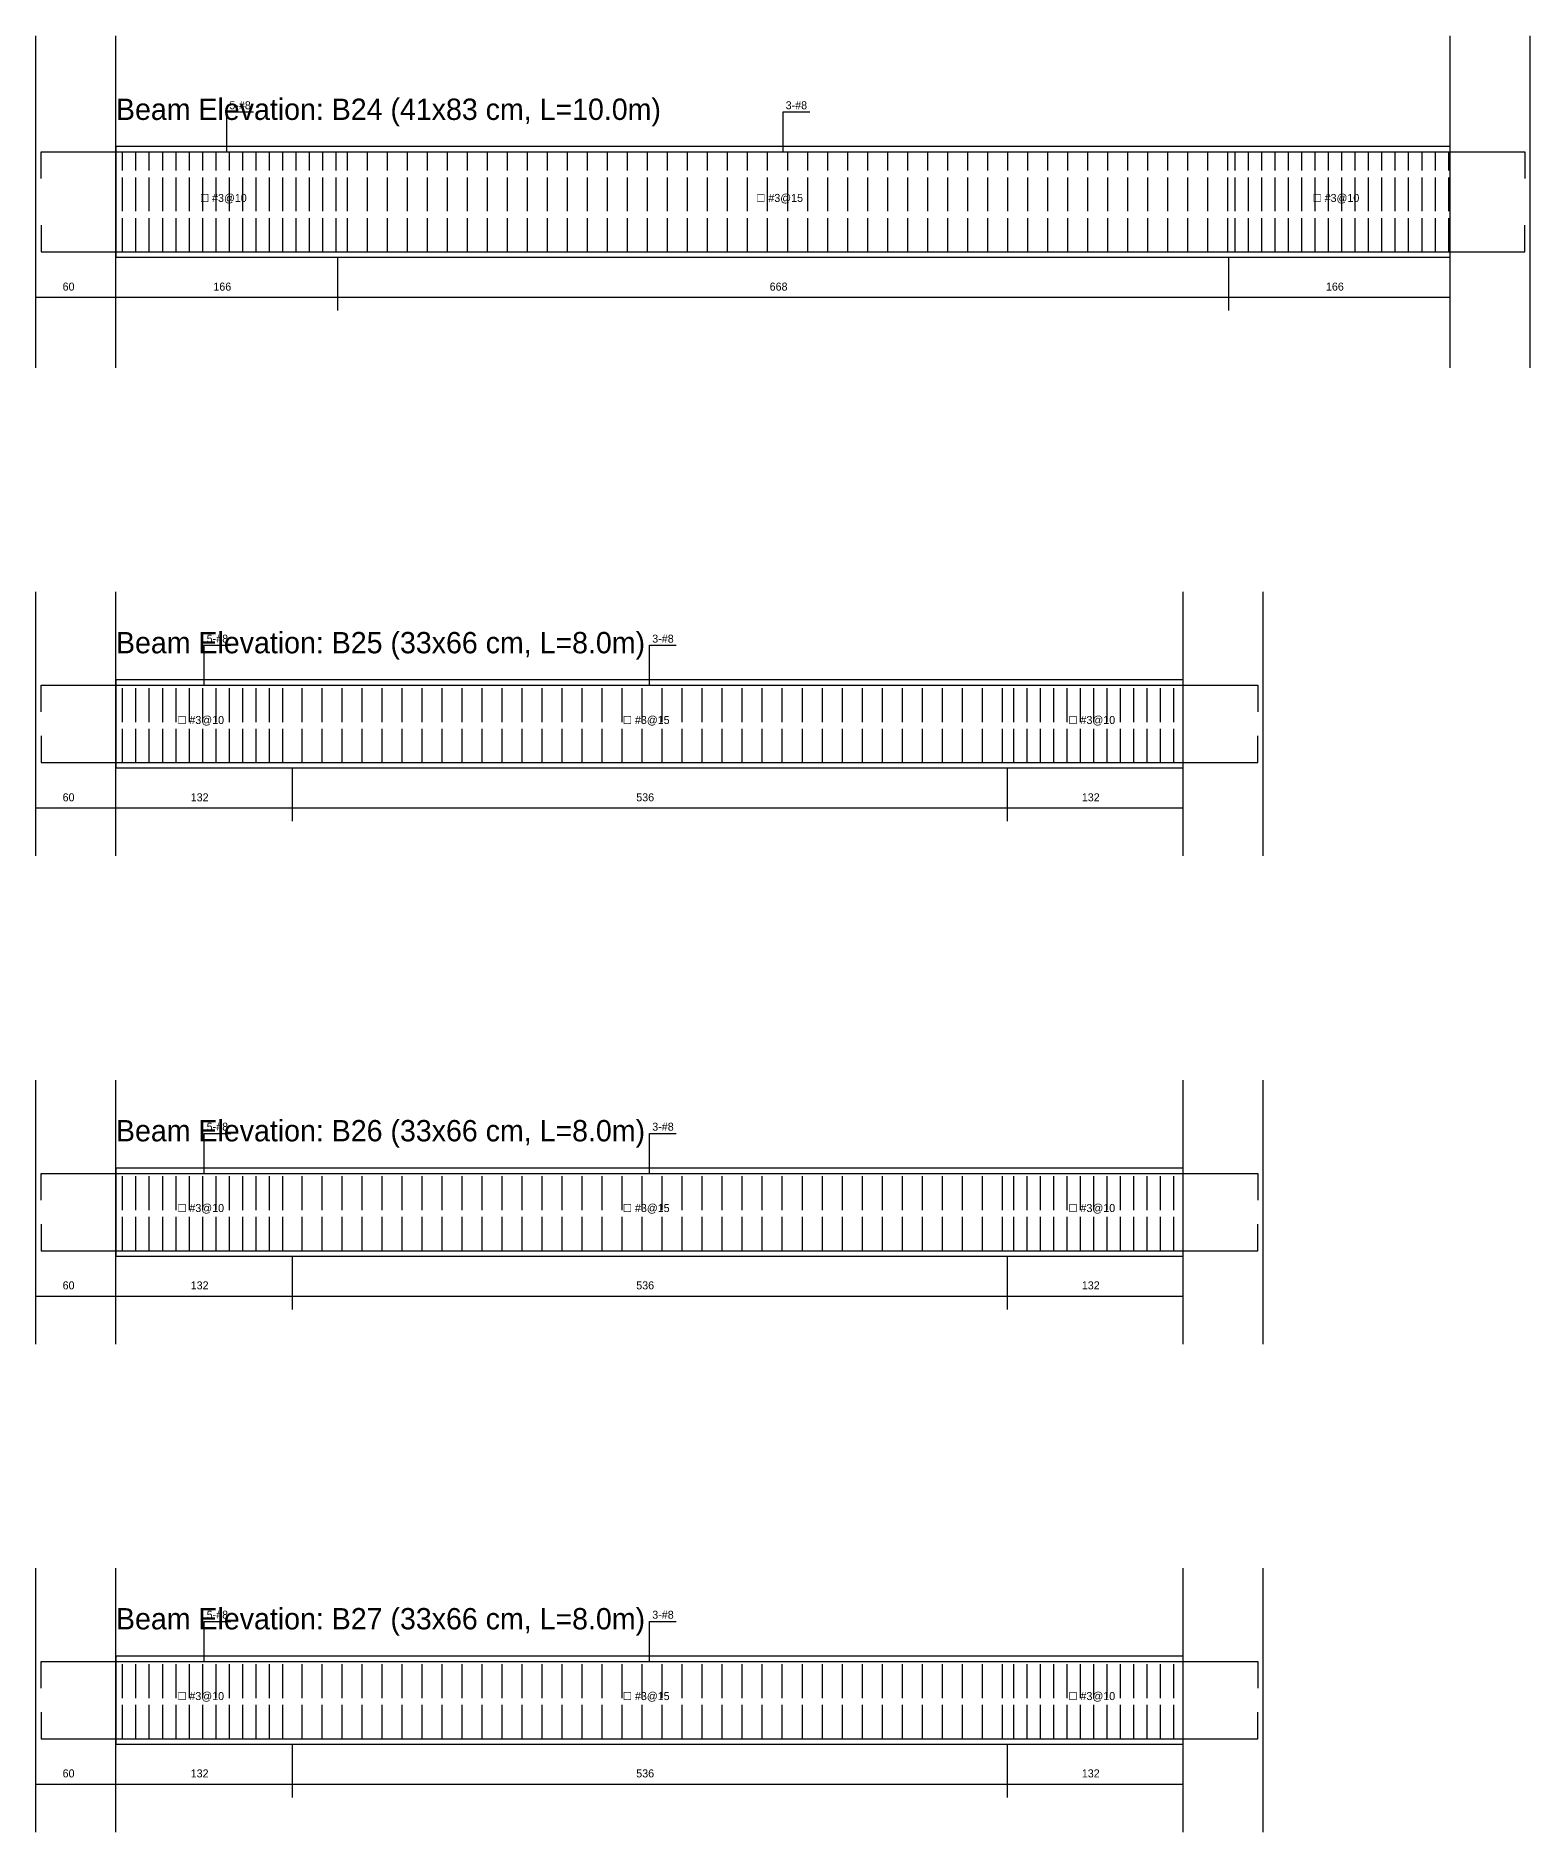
# Model space of a CAD drawing. Header units: metres. Extents: x -3 to 134, y -540 to 10.
# Drawn here: x -3 to 53, y -331.3 to -264 of the extents above; entities that cross this region are included whole.
import ezdxf

# ---------------------------------------------------------------- set-up
doc = ezdxf.new("R2010")
doc.units = ezdxf.units.M
doc.linetypes.add('DASHED', pattern=[1.524, 1.27, -0.254])
for name, color, linetype in [('DIMENSIONS', 6, 'Continuous'), ('REBAR_MAIN', 4, 'Continuous'), ('REBAR_SHEAR', 5, 'Continuous'), ('TEXT', 7, 'Continuous'), ('VIEW_BOX', 8, 'Continuous')]:
    doc.layers.add(name, color=color, linetype=linetype)

msp = doc.modelspace()

# ---------------------------------------------------------------- linework, layer by layer
at = {"layer": 'DIMENSIONS'}
for p, q in [((8.3, -272.25), (8.3, -274.25)), ((41.7, -272.25), (41.7, -274.25)), ((-3, -273.75), (0, -273.75)), ((0, -273.75), (50, -273.75)), ((-3, -276.4), (-3, -274.25)), ((0, -276.4), (0, -274.25)), ((50, -276.4), (50, -274.25)), ((6.6, -291.4), (6.6, -293.4)), ((33.4, -291.4), (33.4, -293.4)), ((-3, -292.9), (0, -292.9)), ((0, -292.9), (40, -292.9)), ((-3, -294.7), (-3, -293.4)), ((0, -294.7), (0, -293.4)), ((40, -294.7), (40, -293.4)), ((6.6, -309.7), (6.6, -311.7)), ((33.4, -309.7), (33.4, -311.7)), ((-3, -311.2), (0, -311.2)), ((-3, -313), (-3, -311.7)), ((0, -311.2), (40, -311.2)), ((0, -313), (0, -311.7)), ((40, -313), (40, -311.7)), ((6.6, -328), (6.6, -330)), ((33.4, -328), (33.4, -330)), ((-3, -329.5), (0, -329.5)), ((-3, -331.3), (-3, -330)), ((0, -329.5), (40, -329.5)), ((0, -331.3), (0, -330)), ((40, -331.3), (40, -330))]:
    msp.add_line(p, q, dxfattribs=at)
at = {"layer": 'REBAR_MAIN'}
for points in [[(-2.8, -269.3), (-2.8, -268.3), (52.8, -268.3), (52.8, -269.3)], [(-2.8, -271.05), (-2.8, -272.05), (52.8, -272.05), (52.8, -271.05)], [(-2.8, -289.3), (-2.8, -288.3), (42.8, -288.3), (42.8, -289.3)], [(-2.8, -290.2), (-2.8, -291.2), (42.8, -291.2), (42.8, -290.2)], [(-2.8, -307.6), (-2.8, -306.6), (42.8, -306.6), (42.8, -307.6)], [(-2.8, -308.5), (-2.8, -309.5), (42.8, -309.5), (42.8, -308.5)], [(-2.8, -325.9), (-2.8, -324.9), (42.8, -324.9), (42.8, -325.9)], [(-2.8, -326.8), (-2.8, -327.8), (42.8, -327.8), (42.8, -326.8)]]:
    msp.add_lwpolyline(points, dxfattribs=at)
at = {"layer": 'REBAR_SHEAR', "linetype": 'DASHED'}
for p, q in [((0.25, -272.05), (0.25, -268.3)), ((0.75, -272.05), (0.75, -268.3)), ((1.25, -272.05), (1.25, -268.3)), ((1.75, -272.05), (1.75, -268.3)), ((2.25, -272.05), (2.25, -268.3)), ((2.75, -272.05), (2.75, -268.3)), ((3.25, -272.05), (3.25, -268.3)), ((3.75, -272.05), (3.75, -268.3)), ((4.25, -272.05), (4.25, -268.3)), ((4.75, -272.05), (4.75, -268.3)), ((5.25, -272.05), (5.25, -268.3)), ((5.75, -272.05), (5.75, -268.3)), ((6.25, -272.05), (6.25, -268.3)), ((6.75, -272.05), (6.75, -268.3)), ((7.25, -272.05), (7.25, -268.3)), ((7.75, -272.05), (7.75, -268.3)), ((8.25, -272.05), (8.25, -268.3)), ((8.675, -272.05), (8.675, -268.3)), ((9.425, -272.05), (9.425, -268.3)), ((10.175, -272.05), (10.175, -268.3)), ((10.925, -272.05), (10.925, -268.3)), ((11.675, -272.05), (11.675, -268.3)), ((12.425, -272.05), (12.425, -268.3)), ((13.175, -272.05), (13.175, -268.3)), ((13.925, -272.05), (13.925, -268.3)), ((14.675, -272.05), (14.675, -268.3)), ((15.425, -272.05), (15.425, -268.3)), ((16.175, -272.05), (16.175, -268.3)), ((16.925, -272.05), (16.925, -268.3)), ((17.675, -272.05), (17.675, -268.3)), ((18.425, -272.05), (18.425, -268.3)), ((19.175, -272.05), (19.175, -268.3)), ((19.925, -272.05), (19.925, -268.3)), ((20.675, -272.05), (20.675, -268.3)), ((21.425, -272.05), (21.425, -268.3)), ((22.175, -272.05), (22.175, -268.3)), ((22.925, -272.05), (22.925, -268.3)), ((23.675, -272.05), (23.675, -268.3)), ((24.425, -272.05), (24.425, -268.3)), ((25.175, -272.05), (25.175, -268.3)), ((25.925, -272.05), (25.925, -268.3)), ((26.675, -272.05), (26.675, -268.3)), ((27.425, -272.05), (27.425, -268.3)), ((28.175, -272.05), (28.175, -268.3)), ((28.925, -272.05), (28.925, -268.3)), ((29.675, -272.05), (29.675, -268.3)), ((30.425, -272.05), (30.425, -268.3)), ((31.175, -272.05), (31.175, -268.3)), ((31.925, -272.05), (31.925, -268.3)), ((32.675, -272.05), (32.675, -268.3)), ((33.425, -272.05), (33.425, -268.3)), ((34.175, -272.05), (34.175, -268.3)), ((34.925, -272.05), (34.925, -268.3)), ((35.675, -272.05), (35.675, -268.3)), ((36.425, -272.05), (36.425, -268.3)), ((37.175, -272.05), (37.175, -268.3)), ((37.925, -272.05), (37.925, -268.3)), ((38.675, -272.05), (38.675, -268.3)), ((39.425, -272.05), (39.425, -268.3)), ((40.175, -272.05), (40.175, -268.3)), ((40.925, -272.05), (40.925, -268.3)), ((41.675, -272.05), (41.675, -268.3)), ((41.95, -272.05), (41.95, -268.3)), ((42.45, -272.05), (42.45, -268.3)), ((42.95, -272.05), (42.95, -268.3)), ((43.45, -272.05), (43.45, -268.3)), ((43.95, -272.05), (43.95, -268.3)), ((44.45, -272.05), (44.45, -268.3)), ((44.95, -272.05), (44.95, -268.3)), ((45.45, -272.05), (45.45, -268.3)), ((45.95, -272.05), (45.95, -268.3)), ((46.45, -272.05), (46.45, -268.3)), ((46.95, -272.05), (46.95, -268.3)), ((47.45, -272.05), (47.45, -268.3)), ((47.95, -272.05), (47.95, -268.3)), ((48.45, -272.05), (48.45, -268.3)), ((48.95, -272.05), (48.95, -268.3)), ((49.45, -272.05), (49.45, -268.3)), ((49.95, -272.05), (49.95, -268.3)), ((0.25, -291.2), (0.25, -288.3)), ((0.75, -291.2), (0.75, -288.3)), ((1.25, -291.2), (1.25, -288.3)), ((1.75, -291.2), (1.75, -288.3)), ((2.25, -291.2), (2.25, -288.3)), ((2.75, -291.2), (2.75, -288.3)), ((3.25, -291.2), (3.25, -288.3)), ((3.75, -291.2), (3.75, -288.3)), ((4.25, -291.2), (4.25, -288.3)), ((4.75, -291.2), (4.75, -288.3)), ((5.25, -291.2), (5.25, -288.3)), ((5.75, -291.2), (5.75, -288.3)), ((6.25, -291.2), (6.25, -288.3)), ((6.975, -291.2), (6.975, -288.3)), ((7.725, -291.2), (7.725, -288.3)), ((8.475, -291.2), (8.475, -288.3)), ((9.225, -291.2), (9.225, -288.3)), ((9.975, -291.2), (9.975, -288.3)), ((10.725, -291.2), (10.725, -288.3)), ((11.475, -291.2), (11.475, -288.3)), ((12.225, -291.2), (12.225, -288.3)), ((12.975, -291.2), (12.975, -288.3)), ((13.725, -291.2), (13.725, -288.3)), ((14.475, -291.2), (14.475, -288.3)), ((15.225, -291.2), (15.225, -288.3)), ((15.975, -291.2), (15.975, -288.3)), ((16.725, -291.2), (16.725, -288.3)), ((17.475, -291.2), (17.475, -288.3)), ((18.225, -291.2), (18.225, -288.3)), ((18.975, -291.2), (18.975, -288.3)), ((19.725, -291.2), (19.725, -288.3)), ((20.475, -291.2), (20.475, -288.3)), ((21.225, -291.2), (21.225, -288.3)), ((21.975, -291.2), (21.975, -288.3)), ((22.725, -291.2), (22.725, -288.3)), ((23.475, -291.2), (23.475, -288.3)), ((24.225, -291.2), (24.225, -288.3)), ((24.975, -291.2), (24.975, -288.3)), ((25.725, -291.2), (25.725, -288.3)), ((26.475, -291.2), (26.475, -288.3)), ((27.225, -291.2), (27.225, -288.3)), ((27.975, -291.2), (27.975, -288.3)), ((28.725, -291.2), (28.725, -288.3)), ((29.475, -291.2), (29.475, -288.3)), ((30.225, -291.2), (30.225, -288.3)), ((30.975, -291.2), (30.975, -288.3)), ((31.725, -291.2), (31.725, -288.3)), ((32.475, -291.2), (32.475, -288.3)), ((33.225, -291.2), (33.225, -288.3)), ((33.65, -291.2), (33.65, -288.3)), ((34.15, -291.2), (34.15, -288.3)), ((34.65, -291.2), (34.65, -288.3)), ((35.15, -291.2), (35.15, -288.3)), ((35.65, -291.2), (35.65, -288.3)), ((36.15, -291.2), (36.15, -288.3)), ((36.65, -291.2), (36.65, -288.3)), ((37.15, -291.2), (37.15, -288.3)), ((37.65, -291.2), (37.65, -288.3)), ((38.15, -291.2), (38.15, -288.3)), ((38.65, -291.2), (38.65, -288.3)), ((39.15, -291.2), (39.15, -288.3)), ((39.65, -291.2), (39.65, -288.3)), ((0.25, -309.5), (0.25, -306.6)), ((0.75, -309.5), (0.75, -306.6)), ((1.25, -309.5), (1.25, -306.6)), ((1.75, -309.5), (1.75, -306.6)), ((2.25, -309.5), (2.25, -306.6)), ((2.75, -309.5), (2.75, -306.6)), ((3.25, -309.5), (3.25, -306.6)), ((3.75, -309.5), (3.75, -306.6)), ((4.25, -309.5), (4.25, -306.6)), ((4.75, -309.5), (4.75, -306.6)), ((5.25, -309.5), (5.25, -306.6)), ((5.75, -309.5), (5.75, -306.6)), ((6.25, -309.5), (6.25, -306.6)), ((6.975, -309.5), (6.975, -306.6)), ((7.725, -309.5), (7.725, -306.6)), ((8.475, -309.5), (8.475, -306.6)), ((9.225, -309.5), (9.225, -306.6)), ((9.975, -309.5), (9.975, -306.6)), ((10.725, -309.5), (10.725, -306.6)), ((11.475, -309.5), (11.475, -306.6)), ((12.225, -309.5), (12.225, -306.6)), ((12.975, -309.5), (12.975, -306.6)), ((13.725, -309.5), (13.725, -306.6)), ((14.475, -309.5), (14.475, -306.6)), ((15.225, -309.5), (15.225, -306.6)), ((15.975, -309.5), (15.975, -306.6)), ((16.725, -309.5), (16.725, -306.6)), ((17.475, -309.5), (17.475, -306.6)), ((18.225, -309.5), (18.225, -306.6)), ((18.975, -309.5), (18.975, -306.6)), ((19.725, -309.5), (19.725, -306.6)), ((20.475, -309.5), (20.475, -306.6)), ((21.225, -309.5), (21.225, -306.6)), ((21.975, -309.5), (21.975, -306.6)), ((22.725, -309.5), (22.725, -306.6)), ((23.475, -309.5), (23.475, -306.6)), ((24.225, -309.5), (24.225, -306.6)), ((24.975, -309.5), (24.975, -306.6)), ((25.725, -309.5), (25.725, -306.6)), ((26.475, -309.5), (26.475, -306.6)), ((27.225, -309.5), (27.225, -306.6)), ((27.975, -309.5), (27.975, -306.6)), ((28.725, -309.5), (28.725, -306.6)), ((29.475, -309.5), (29.475, -306.6)), ((30.225, -309.5), (30.225, -306.6)), ((30.975, -309.5), (30.975, -306.6)), ((31.725, -309.5), (31.725, -306.6)), ((32.475, -309.5), (32.475, -306.6)), ((33.225, -309.5), (33.225, -306.6)), ((33.65, -309.5), (33.65, -306.6)), ((34.15, -309.5), (34.15, -306.6)), ((34.65, -309.5), (34.65, -306.6)), ((35.15, -309.5), (35.15, -306.6)), ((35.65, -309.5), (35.65, -306.6)), ((36.15, -309.5), (36.15, -306.6)), ((36.65, -309.5), (36.65, -306.6)), ((37.15, -309.5), (37.15, -306.6)), ((37.65, -309.5), (37.65, -306.6)), ((38.15, -309.5), (38.15, -306.6)), ((38.65, -309.5), (38.65, -306.6)), ((39.15, -309.5), (39.15, -306.6)), ((39.65, -309.5), (39.65, -306.6)), ((0.25, -327.8), (0.25, -324.9)), ((0.75, -327.8), (0.75, -324.9)), ((1.25, -327.8), (1.25, -324.9)), ((1.75, -327.8), (1.75, -324.9)), ((2.25, -327.8), (2.25, -324.9)), ((2.75, -327.8), (2.75, -324.9)), ((3.25, -327.8), (3.25, -324.9)), ((3.75, -327.8), (3.75, -324.9)), ((4.25, -327.8), (4.25, -324.9)), ((4.75, -327.8), (4.75, -324.9)), ((5.25, -327.8), (5.25, -324.9)), ((5.75, -327.8), (5.75, -324.9)), ((6.25, -327.8), (6.25, -324.9)), ((6.975, -327.8), (6.975, -324.9)), ((7.725, -327.8), (7.725, -324.9)), ((8.475, -327.8), (8.475, -324.9)), ((9.225, -327.8), (9.225, -324.9)), ((9.975, -327.8), (9.975, -324.9)), ((10.725, -327.8), (10.725, -324.9)), ((11.475, -327.8), (11.475, -324.9)), ((12.225, -327.8), (12.225, -324.9)), ((12.975, -327.8), (12.975, -324.9)), ((13.725, -327.8), (13.725, -324.9)), ((14.475, -327.8), (14.475, -324.9)), ((15.225, -327.8), (15.225, -324.9)), ((15.975, -327.8), (15.975, -324.9)), ((16.725, -327.8), (16.725, -324.9)), ((17.475, -327.8), (17.475, -324.9)), ((18.225, -327.8), (18.225, -324.9)), ((18.975, -327.8), (18.975, -324.9)), ((19.725, -327.8), (19.725, -324.9)), ((20.475, -327.8), (20.475, -324.9)), ((21.225, -327.8), (21.225, -324.9)), ((21.975, -327.8), (21.975, -324.9)), ((22.725, -327.8), (22.725, -324.9)), ((23.475, -327.8), (23.475, -324.9)), ((24.225, -327.8), (24.225, -324.9)), ((24.975, -327.8), (24.975, -324.9)), ((25.725, -327.8), (25.725, -324.9)), ((26.475, -327.8), (26.475, -324.9)), ((27.225, -327.8), (27.225, -324.9)), ((27.975, -327.8), (27.975, -324.9)), ((28.725, -327.8), (28.725, -324.9)), ((29.475, -327.8), (29.475, -324.9)), ((30.225, -327.8), (30.225, -324.9)), ((30.975, -327.8), (30.975, -324.9)), ((31.725, -327.8), (31.725, -324.9)), ((32.475, -327.8), (32.475, -324.9)), ((33.225, -327.8), (33.225, -324.9)), ((33.65, -327.8), (33.65, -324.9)), ((34.15, -327.8), (34.15, -324.9)), ((34.65, -327.8), (34.65, -324.9)), ((35.15, -327.8), (35.15, -324.9)), ((35.65, -327.8), (35.65, -324.9)), ((36.15, -327.8), (36.15, -324.9)), ((36.65, -327.8), (36.65, -324.9)), ((37.15, -327.8), (37.15, -324.9)), ((37.65, -327.8), (37.65, -324.9)), ((38.15, -327.8), (38.15, -324.9)), ((38.65, -327.8), (38.65, -324.9)), ((39.15, -327.8), (39.15, -324.9)), ((39.65, -327.8), (39.65, -324.9))]:
    msp.add_line(p, q, dxfattribs=at)
at = {"layer": 'TEXT'}
for p, q in [((4.15, -268.3), (4.15, -266.8)), ((4.15, -266.8), (5.15, -266.8)), ((25, -268.3), (25, -266.8)), ((25, -266.8), (26, -266.8)), ((3.3, -288.3), (3.3, -286.8)), ((3.3, -286.8), (4.3, -286.8)), ((20, -288.3), (20, -286.8)), ((20, -286.8), (21, -286.8)), ((3.3, -306.6), (3.3, -305.1)), ((3.3, -305.1), (4.3, -305.1)), ((20, -306.6), (20, -305.1)), ((20, -305.1), (21, -305.1)), ((3.3, -324.9), (3.3, -323.4)), ((3.3, -323.4), (4.3, -323.4)), ((20, -324.9), (20, -323.4)), ((20, -323.4), (21, -323.4))]:
    msp.add_line(p, q, dxfattribs=at)
at = {"layer": 'VIEW_BOX'}
for p, q in [((-3, -276.4), (-3, -263.95)), ((0, -276.4), (0, -263.95)), ((50, -276.4), (50, -263.95)), ((53, -276.4), (53, -263.95)), ((-3, -294.7), (-3, -284.8)), ((0, -294.7), (0, -284.8)), ((40, -294.7), (40, -284.8)), ((43, -294.7), (43, -284.8)), ((-3, -313), (-3, -303.1)), ((0, -313), (0, -303.1)), ((40, -313), (40, -303.1)), ((43, -313), (43, -303.1)), ((-3, -331.3), (-3, -321.4)), ((0, -331.3), (0, -321.4)), ((40, -331.3), (40, -321.4)), ((43, -331.3), (43, -321.4))]:
    msp.add_line(p, q, dxfattribs=at)
for points in [[(0, -272.25), (50, -272.25), (50, -268.1), (0, -268.1), (0, -272.25)], [(0, -291.4), (40, -291.4), (40, -288.1), (0, -288.1), (0, -291.4)], [(0, -309.7), (40, -309.7), (40, -306.4), (0, -306.4), (0, -309.7)], [(0, -328), (40, -328), (40, -324.7), (0, -324.7), (0, -328)]]:
    msp.add_lwpolyline(points, dxfattribs=at)

# ---------------------------------------------------------------- texts
at = {"layer": 'TEXT'}
for s, height, p in [('Beam Elevation: B24 (41x83 cm, L=10.0m)', 0.8, (0, -267.1)), ('5-#8', 0.3, (4.25, -266.7)), ('3-#8', 0.3, (25.1, -266.7)), ('☐ #3@10', 0.3, (3.15, -270.175)), ('☐ #3@15', 0.3, (24, -270.175)), ('☐ #3@10', 0.3, (44.85, -270.175)), ('60', 0.3, (-2, -273.5)), ('166', 0.3, (3.65, -273.5)), ('668', 0.3, (24.5, -273.5)), ('166', 0.3, (45.35, -273.5)), ('Beam Elevation: B25 (33x66 cm, L=8.0m)', 0.8, (0, -287.1)), ('5-#8', 0.3, (3.4, -286.7)), ('3-#8', 0.3, (20.1, -286.7)), ('☐ #3@10', 0.3, (2.3, -289.75)), ('☐ #3@15', 0.3, (19, -289.75)), ('☐ #3@10', 0.3, (35.7, -289.75)), ('60', 0.3, (-2, -292.65)), ('132', 0.3, (2.8, -292.65)), ('536', 0.3, (19.5, -292.65)), ('132', 0.3, (36.2, -292.65)), ('Beam Elevation: B26 (33x66 cm, L=8.0m)', 0.8, (0, -305.4)), ('5-#8', 0.3, (3.4, -305)), ('3-#8', 0.3, (20.1, -305)), ('☐ #3@10', 0.3, (2.3, -308.05)), ('☐ #3@15', 0.3, (19, -308.05)), ('☐ #3@10', 0.3, (35.7, -308.05)), ('60', 0.3, (-2, -310.95)), ('132', 0.3, (2.8, -310.95)), ('536', 0.3, (19.5, -310.95)), ('132', 0.3, (36.2, -310.95)), ('Beam Elevation: B27 (33x66 cm, L=8.0m)', 0.8, (0, -323.7)), ('5-#8', 0.3, (3.4, -323.3)), ('3-#8', 0.3, (20.1, -323.3)), ('☐ #3@10', 0.3, (2.3, -326.35)), ('☐ #3@15', 0.3, (19, -326.35)), ('☐ #3@10', 0.3, (35.7, -326.35)), ('60', 0.3, (-2, -329.25)), ('132', 0.3, (2.8, -329.25)), ('536', 0.3, (19.5, -329.25)), ('132', 0.3, (36.2, -329.25))]:
    msp.add_text(s, height=height, dxfattribs=at).set_placement(p)

doc.saveas('drawing.dxf')
